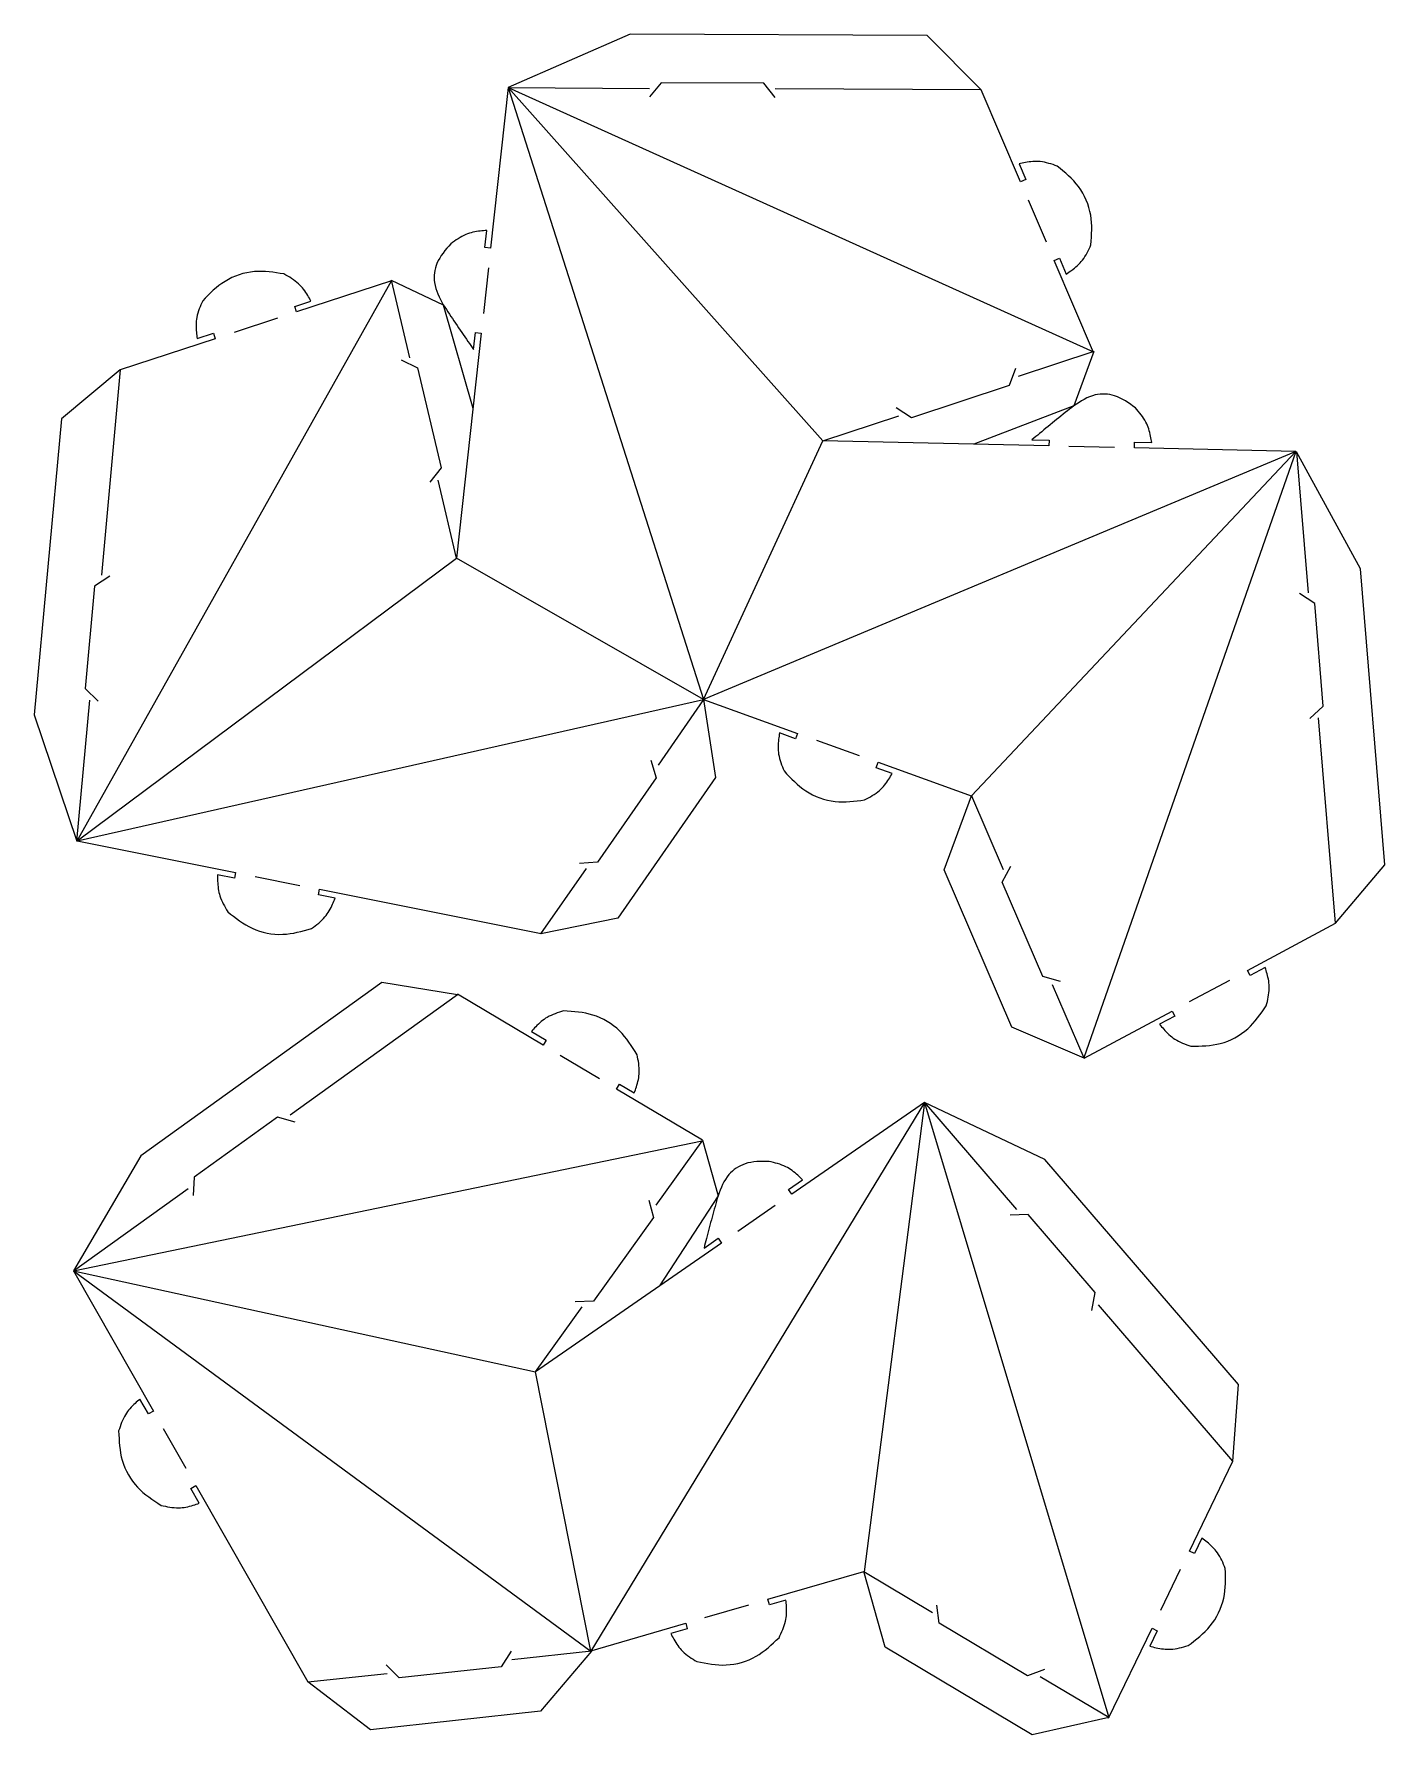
# Model space of a CAD drawing. Extents: x 6 to 210, y 3 to 260.
import ezdxf

# ---------------------------------------------------------------- set-up
doc = ezdxf.new("R2010")
doc.units = 0
doc.layers.get('0').update_dxf_attribs({"linetype": 'CONTINUOUS'})

msp = doc.modelspace()

# ---------------------------------------------------------------- linework, layer by layer
at = {"color": 5}
for p, q in [((96.344283, 259.766845), (77.909694, 251.667973)), ((141.210174, 259.5455), (96.344283, 259.766845)), ((149.359391, 251.315472), (141.210174, 259.5455)), ((100.992319, 252.416179), (99.257556, 250.269522)), ((116.509498, 252.339625), (100.992319, 252.416179)), ((118.222996, 250.175957), (116.509498, 252.339625)), ((77.909682, 251.66797), (75.242592, 227.442573)), ((155.306722, 237.45089), (149.359391, 251.315471)), ((155.079443, 240.167524), (156.098985, 237.790739)), ((156.098985, 237.790739), (155.306722, 237.45089)), ((74.385692, 227.536914), (74.668716, 230.107611)), ((75.242592, 227.442573), (74.385692, 227.536914)), ((160.404437, 225.566966), (161.196697, 225.906813)), ((166.351768, 211.702385), (160.404437, 225.566966)), ((161.196697, 225.906813), (162.216239, 223.530027)), ((60.255057, 222.523561), (45.924891, 217.807238)), ((60.235112, 222.60849), (68.107774, 218.885341)), ((45.655388, 218.626103), (48.111986, 219.434616)), ((45.924891, 217.807238), (45.655388, 218.626103)), ((68.107774, 218.885341), (72.583105, 203.286239)), ((33.641894, 213.764676), (19.311727, 209.048353)), ((30.915788, 213.775028), (33.372388, 214.583541)), ((33.372388, 214.583541), (33.641894, 213.764676)), ((73.82749, 214.589098), (70.090589, 180.646522)), ((72.687572, 212.112741), (72.970593, 214.683439)), ((72.970593, 214.683439), (73.82749, 214.589098)), ((166.400251, 211.809818), (163.377417, 203.64262)), ((19.311728, 209.048353), (10.402766, 201.647439)), ((61.735789, 210.563474), (64.228105, 209.377771)), ((64.228105, 209.377771), (67.776082, 194.27146)), ((154.531862, 209.26506), (153.567889, 206.678886)), ((153.567889, 206.678886), (138.828292, 201.82781)), ((138.828292, 201.82781), (136.516799, 203.335969)), ((163.377417, 203.64262), (148.227725, 197.824767)), ((10.402766, 201.647439), (6.271943, 156.971568)), ((159.596026, 197.570225), (125.456922, 198.334616)), ((157.029748, 198.489979), (159.61533, 198.432084)), ((159.61533, 198.432084), (159.596026, 197.570225)), ((172.523926, 197.280761), (172.54323, 198.142623)), ((172.54323, 198.142623), (175.128812, 198.084731)), ((196.88959, 196.735203), (172.523926, 197.280761)), ((206.675595, 179.037688), (197.000859, 196.696268)), ((67.776082, 194.27146), (66.072202, 192.100208)), ((17.733191, 177.931123), (15.428416, 176.412723)), ((210.365411, 134.323235), (206.675595, 179.037688)), ((15.428416, 176.412723), (13.999741, 160.961262)), ((199.758001, 173.766689), (197.468321, 175.307758)), ((201.03415, 158.301885), (199.758001, 173.766689)), ((13.999741, 160.961262), (15.987034, 159.046006)), ((107.425349, 159.279694), (109.233902, 147.527326)), ((107.425349, 159.279694), (121.621333, 154.173676)), ((6.271943, 156.971568), (12.733317, 137.901265)), ((199.028056, 156.406331), (201.03415, 158.301885)), ((121.32956, 153.362477), (118.895963, 154.237794)), ((121.621333, 154.173676), (121.32956, 153.362477)), ((99.478307, 150.104785), (100.264841, 147.45924)), ((133.497546, 148.985893), (133.789318, 149.79709)), ((135.931142, 148.110575), (133.497546, 148.985893)), ((133.789318, 149.79709), (147.985302, 144.691075)), ((100.264841, 147.45924), (91.412723, 134.714488)), ((109.233902, 147.527326), (94.480374, 126.286071)), ((143.775199, 133.569425), (147.903209, 144.720595)), ((12.816186, 137.928531), (36.716945, 133.160208)), ((91.412723, 134.714488), (88.65905, 134.527866)), ((153.970626, 109.801575), (143.775199, 133.569425)), ((152.548508, 131.70456), (153.849468, 134.138701)), ((202.876952, 125.487732), (210.365411, 134.323235)), ((36.54828, 132.314789), (34.012031, 132.820785)), ((36.716945, 133.160208), (36.54828, 132.314789)), ((158.665765, 117.443848), (152.548508, 131.70456)), ((49.22951, 129.784822), (49.398177, 130.630236)), ((51.765759, 129.278826), (49.22951, 129.784822)), ((49.398177, 130.630236), (82.885895, 123.949265)), ((94.480374, 126.286071), (82.836134, 123.877603)), ((189.583475, 118.354656), (202.876952, 125.487735)), ((189.991077, 117.595026), (189.583475, 118.354656)), ((192.269959, 118.817842), (189.991077, 117.595026)), ((58.822028, 116.564802), (22.386488, 90.383733)), ((70.251791, 114.692994), (58.822028, 116.564802)), ((161.326113, 116.708944), (158.665765, 117.443848)), ((83.186366, 107.083448), (70.227887, 114.808418)), ((164.895586, 105.107509), (178.189063, 112.240588)), ((178.596668, 111.480961), (176.317786, 110.258146)), ((178.189063, 112.240588), (178.596668, 111.480961)), ((81.40634, 109.148214), (83.627793, 107.823934)), ((164.895586, 105.107509), (153.970626, 109.801575)), ((83.627793, 107.823934), (83.186366, 107.083448)), ((94.293636, 100.462046), (94.735063, 101.20253)), ((107.252115, 92.737076), (94.293636, 100.462046)), ((94.735063, 101.20253), (96.956516, 99.87825)), ((140.780942, 98.452186), (120.743703, 84.578026)), ((158.984738, 89.847076), (140.780945, 98.452178)), ((43.067921, 96.221347), (30.466436, 87.166444)), ((45.725709, 95.477243), (43.067921, 96.221347)), ((107.252129, 92.737079), (109.604548, 84.352167)), ((22.386488, 90.383733), (12.227565, 72.999194)), ((188.241748, 55.832014), (158.984738, 89.847076)), ((30.466436, 87.166444), (30.323897, 84.410138)), ((120.252947, 85.286782), (122.379215, 86.759048)), ((120.743703, 84.578026), (120.252947, 85.286782)), ((99.143354, 83.704791), (99.882771, 81.045693)), ((109.604548, 84.352167), (100.763592, 70.743417)), ((99.882771, 81.045693), (90.805646, 68.460202)), ((156.483905, 81.517467), (153.725666, 81.419237)), ((166.602644, 69.753122), (156.483905, 81.517467)), ((110.112375, 77.216694), (82.037894, 57.777394)), ((107.495351, 76.453182), (109.621619, 77.92545)), ((109.621619, 77.92545), (110.112375, 77.216694)), ((12.227563, 72.999185), (24.302567, 51.828982)), ((166.093013, 67.040593), (166.602644, 69.753122)), ((90.805646, 68.460202), (88.049094, 68.322526)), ((187.373232, 44.282608), (188.241748, 55.832014)), ((23.553736, 51.401867), (22.272388, 53.648359)), ((24.302567, 51.828982), (23.553736, 51.401867)), ((180.807064, 30.700162), (187.373232, 44.282606)), ((29.960477, 40.169411), (30.709306, 40.596526)), ((31.241822, 37.92292), (29.960477, 40.169411)), ((30.709306, 40.596526), (47.627783, 10.934632)), ((182.708832, 32.653371), (181.583203, 30.324953)), ((181.583203, 30.324953), (180.807064, 30.700162)), ((117.139144, 23.416697), (131.626491, 27.625514)), ((134.837782, 16.176642), (131.626491, 27.625514)), ((117.379648, 22.588849), (117.139144, 23.416697)), ((119.863193, 23.310362), (117.379648, 22.588849)), ((143.032816, 19.8222), (142.655414, 22.556264)), ((90.234073, 15.600327), (104.72142, 19.809141)), ((104.961924, 18.981293), (102.478377, 18.259783)), ((104.72142, 19.809141), (104.961924, 18.981293)), ((156.361539, 11.876515), (143.032816, 19.8222)), ((168.612752, 5.475622), (175.17892, 19.058066)), ((175.95506, 18.682857), (174.82943, 16.354436)), ((175.17892, 19.058066), (175.95506, 18.682857)), ((78.341384, 15.571622), (76.860053, 13.242846)), ((90.47951, 15.589408), (82.793572, 6.516624)), ((157.052318, 2.933835), (134.837782, 16.176642)), ((61.433431, 11.567126), (59.486622, 13.523522)), ((76.860053, 13.242846), (61.433431, 11.567126)), ((158.946074, 12.844873), (156.361539, 11.876515)), ((57.082535, 3.723759), (47.627783, 10.934632)), ((82.793572, 6.516624), (57.082535, 3.723759)), ((168.650717, 5.55417), (157.052318, 2.933835))]:
    msp.add_line(p, q, dxfattribs=at)
at = {"color": 7}
for p, q in [((77.909685, 251.667969), (166.317377, 211.782558)), ((77.909688, 251.66797), (107.425343, 159.279703)), ((77.909688, 251.66797), (125.456919, 198.334627)), ((12.816184, 137.928531), (60.255057, 222.523561)), ((107.425343, 159.279703), (125.456919, 198.334627)), ((196.889593, 196.7352), (107.425349, 159.279694)), ((196.889593, 196.7352), (147.903209, 144.720595)), ((196.88959, 196.735203), (164.861192, 105.187688)), ((12.816185, 137.928533), (70.090594, 180.646522)), ((107.425343, 159.279706), (70.090594, 180.646522)), ((12.816185, 137.928533), (107.425343, 159.279706)), ((140.780942, 98.452181), (90.392786, 15.57999)), ((140.780942, 98.452181), (131.701433, 27.580836)), ((140.780937, 98.452184), (168.65072, 5.554167)), ((12.227568, 72.999179), (107.201087, 92.666318)), ((12.227567, 72.999182), (90.392786, 15.579985)), ((12.227567, 72.999182), (82.037891, 57.777377)), ((90.392786, 15.579985), (82.037891, 57.777377))]:
    msp.add_line(p, q, dxfattribs=at)
at = {"color": 1}
for p, q in [((77.909688, 251.667971), (99.263934, 251.562621)), ((149.359391, 251.315472), (118.229377, 251.469053)), ((159.21497, 228.339881), (156.49619, 234.677974)), ((74.912403, 224.443428), (74.157682, 217.588242)), ((60.235112, 222.60849), (62.994647, 210.859139)), ((43.058859, 216.863972), (36.507925, 214.707938)), ((166.400251, 211.809818), (154.936119, 208.036761)), ((19.311728, 209.048353), (16.445571, 178.050182)), ((125.456922, 198.33461), (136.921054, 202.10767)), ((169.507416, 197.348303), (162.612538, 197.502684)), ((197.000856, 196.696271), (198.757052, 175.414105)), ((70.090594, 180.646522), (67.331059, 192.395873)), ((107.425349, 159.279694), (100.540368, 149.36711)), ((12.733318, 137.901259), (14.699413, 159.165061)), ((202.876952, 125.487732), (200.31679, 156.512675)), ((124.460531, 153.152472), (130.950121, 150.818294)), ((147.903209, 144.720595), (152.661075, 133.628932)), ((82.836134, 123.877603), (89.721114, 133.790188)), ((39.675901, 132.569881), (46.439221, 131.220563)), ((164.895586, 105.107509), (160.137721, 116.199172)), ((180.84776, 113.667204), (186.924778, 116.928039)), ((70.251791, 114.692994), (44.971137, 96.527366)), ((91.701939, 102.007041), (85.778063, 105.538453)), ((140.780942, 98.452181), (154.706026, 82.262466)), ((107.252129, 92.737079), (100.192146, 82.948365)), ((12.227563, 72.999191), (29.56932, 85.460261)), ((118.26306, 82.86038), (112.593021, 78.934338)), ((82.037899, 57.777386), (89.097883, 67.5661)), ((187.373232, 44.282608), (167.073377, 67.88382)), ((25.797474, 49.208078), (29.2144, 43.217434)), ((131.626491, 27.625514), (141.993276, 21.445536)), ((176.492154, 21.774556), (179.49383, 27.983671)), ((107.618888, 20.650906), (114.241676, 22.574936)), ((90.47951, 15.589408), (78.481027, 14.286072)), ((47.627783, 10.934632), (59.626266, 12.237968)), ((168.650717, 5.55417), (158.283933, 11.734145))]:
    msp.add_line(p, q, dxfattribs=at)
at = {"color": 5}
for points, knots in [([(160.852556, 239.829823), (160.002743, 240.118292), (158.437408, 240.649645), (156.441817, 240.474526), (155.396608, 240.238995), (155.079443, 240.167524)], [0, 0, 0, 0, 2.663133, 4.905431, 5.882262, 5.882262, 5.882262, 5.882262]), ([(165.950268, 227.945899), (166.054607, 229.443408), (166.268624, 232.515028), (164.382701, 236.911542), (162.009543, 238.873371), (160.852556, 239.829823)], [0, 0, 0, 0, 4.465116, 9.15864, 13.623757, 13.623757, 13.623757, 13.623757]), ([(74.668716, 230.107611), (74.344486, 230.083599), (73.275992, 230.004467), (71.315924, 229.590714), (69.97324, 228.626448), (69.244303, 228.102953)], [0, 0, 0, 0, 0.976833, 3.219132, 5.882265, 5.882265, 5.882265, 5.882265]), ([(69.244303, 228.102953), (68.428989, 227.18181), (66.952954, 225.514185), (66.4623, 221.921839), (67.523679, 219.963211), (68.107774, 218.885344)], [0, 0, 0, 0, 3.627078, 6.566414, 10.163547, 10.163547, 10.163547, 10.163547]), ([(162.216239, 223.530027), (162.486611, 223.710585), (163.377614, 224.305609), (164.879828, 225.630903), (165.573615, 227.131327), (165.950268, 227.945899)], [0, 0, 0, 0, 0.976832, 3.219131, 5.882264, 5.882264, 5.882264, 5.882264]), ([(44.038362, 223.539304), (42.555645, 223.773763), (39.514366, 224.254675), (34.970212, 222.75911), (32.809013, 220.565966), (31.755362, 219.496742)], [0, 0, 0, 0, 4.465117, 9.158642, 13.62376, 13.62376, 13.62376, 13.62376]), ([(48.111986, 219.434616), (47.95568, 219.719695), (47.440576, 220.659167), (46.251253, 222.271172), (44.817007, 223.093089), (44.038362, 223.539304)], [0, 0, 0, 0, 0.976832, 3.21913, 5.882262, 5.882262, 5.882262, 5.882262]), ([(31.755362, 219.496742), (31.393925, 218.675305), (30.728167, 217.162236), (30.728693, 215.158976), (30.872232, 214.097215), (30.915788, 213.775028)], [0, 0, 0, 0, 2.663132, 4.905431, 5.882264, 5.882264, 5.882264, 5.882264]), ([(68.107774, 218.885344), (68.718955, 217.952351), (69.937205, 216.092643), (71.482681, 213.847639), (72.40109, 212.525242), (72.687572, 212.112741)], [0, 0, 0, 0, 3.345959, 6.669411, 8.176091, 8.176091, 8.176091, 8.176091]), ([(172.659015, 203.313781), (171.670317, 204.045711), (169.880393, 205.370787), (166.258952, 205.54648), (164.400282, 204.318433), (163.377423, 203.642618)], [0, 0, 0, 0, 3.62708, 6.566416, 10.163551, 10.163551, 10.163551, 10.163551]), ([(163.377423, 203.642618), (162.501249, 202.952448), (160.754794, 201.57675), (158.653031, 199.841491), (157.41571, 198.811323), (157.029748, 198.489979)], [0, 0, 0, 0, 3.345958, 6.669409, 8.176089, 8.176089, 8.176089, 8.176089]), ([(175.128812, 198.084731), (175.076632, 198.405634), (174.904676, 199.463164), (174.321667, 201.379711), (173.244048, 202.633244), (172.659015, 203.313781)], [0, 0, 0, 0, 0.976832, 3.21913, 5.882261, 5.882261, 5.882261, 5.882261]), ([(118.895963, 154.237794), (118.843622, 153.916918), (118.671132, 152.859474), (118.615882, 150.856976), (119.240061, 149.326287), (119.578924, 148.495283)], [0, 0, 0, 0, 0.976832, 3.21913, 5.882262, 5.882262, 5.882262, 5.882262]), ([(119.578924, 148.495283), (120.602974, 147.397675), (122.703457, 145.146313), (127.205062, 143.527174), (130.258345, 143.924828), (131.746913, 144.118697)], [0, 0, 0, 0, 4.465119, 9.158644, 13.623762, 13.623762, 13.623762, 13.623762]), ([(131.746913, 144.118697), (132.537456, 144.543475), (133.993618, 145.325907), (135.226533, 146.904822), (135.767107, 147.829872), (135.931142, 148.110575)], [0, 0, 0, 0, 2.663132, 4.90543, 5.882261, 5.882261, 5.882261, 5.882261]), ([(34.012031, 132.820785), (34.007693, 132.495697), (33.993399, 131.424373), (34.234747, 129.435704), (35.078321, 128.014087), (35.536293, 127.242299)], [0, 0, 0, 0, 0.976832, 3.21913, 5.882263, 5.882263, 5.882263, 5.882263]), ([(48.217526, 124.712329), (48.936599, 125.249291), (50.261116, 126.238362), (51.24711, 127.982169), (51.645016, 128.976961), (51.765759, 129.278826)], [0, 0, 0, 0, 2.663131, 4.905428, 5.88226, 5.88226, 5.88226, 5.88226]), ([(35.536293, 127.242299), (36.711331, 126.308112), (39.121513, 124.391949), (43.812995, 123.455974), (46.773963, 124.300565), (48.217526, 124.712329)], [0, 0, 0, 0, 4.465117, 9.158641, 13.623761, 13.623761, 13.623761, 13.623761]), ([(192.436705, 113.037264), (192.65001, 113.908984), (193.042914, 115.514673), (192.694533, 117.487408), (192.368801, 118.508113), (192.269959, 118.817842)], [0, 0, 0, 0, 2.663132, 4.90543, 5.882262, 5.882262, 5.882262, 5.882262]), ([(181.042296, 106.923197), (182.5432, 106.94977), (185.621785, 107.004276), (189.837201, 109.266206), (191.584731, 111.801319), (192.436705, 113.037264)], [0, 0, 0, 0, 4.465117, 9.158642, 13.62376, 13.62376, 13.62376, 13.62376]), ([(86.276355, 112.26684), (85.419202, 112.000977), (83.840345, 111.511262), (82.3284, 110.19708), (81.620998, 109.392393), (81.40634, 109.148214)], [0, 0, 0, 0, 2.663132, 4.905431, 5.882262, 5.882262, 5.882262, 5.882262]), ([(97.383623, 105.645438), (96.588219, 106.918526), (94.956724, 109.529826), (90.847537, 111.979444), (87.774537, 112.172648), (86.276355, 112.26684)], [0, 0, 0, 0, 4.465118, 9.158642, 13.62376, 13.62376, 13.62376, 13.62376]), ([(176.317786, 110.258146), (176.521221, 110.00454), (177.191636, 109.168787), (178.642814, 107.787797), (180.197996, 107.227421), (181.042296, 106.923197)], [0, 0, 0, 0, 0.976832, 3.21913, 5.882263, 5.882263, 5.882263, 5.882263]), ([(96.956516, 99.87825), (97.069217, 100.183209), (97.440621, 101.188196), (97.877558, 103.143224), (97.557423, 104.76499), (97.383623, 105.645438)], [0, 0, 0, 0, 0.976831, 3.219129, 5.882263, 5.882263, 5.882263, 5.882263]), ([(117.308416, 89.539312), (116.078329, 89.550698), (113.851397, 89.571309), (110.817701, 87.585766), (110.035182, 85.500002), (109.604548, 84.35217)], [0, 0, 0, 0, 3.627078, 6.566414, 10.163547, 10.163547, 10.163547, 10.163547]), ([(122.379215, 86.759048), (122.14845, 86.988066), (121.38797, 87.742791), (119.790165, 88.951125), (118.181663, 89.332348), (117.308416, 89.539312)], [0, 0, 0, 0, 0.976832, 3.21913, 5.882263, 5.882263, 5.882263, 5.882263]), ([(109.604548, 84.35217), (109.301045, 83.278902), (108.696081, 81.139586), (108.014855, 78.500558), (107.618872, 76.939979), (107.495351, 76.453182)], [0, 0, 0, 0, 3.34596, 6.669412, 8.176093, 8.176093, 8.176093, 8.176093]), ([(22.272388, 53.648359), (22.024129, 53.438433), (21.205997, 52.746624), (19.863003, 51.260213), (19.343041, 49.691057), (19.060756, 48.839171)], [0, 0, 0, 0, 0.976832, 3.21913, 5.882262, 5.882262, 5.882262, 5.882262]), ([(19.060756, 48.839171), (19.126141, 47.339456), (19.260257, 44.26331), (21.63046, 40.107809), (24.209926, 38.426436), (25.467494, 37.606715)], [0, 0, 0, 0, 4.465117, 9.158642, 13.62376, 13.62376, 13.62376, 13.62376]), ([(25.467494, 37.606715), (26.34444, 37.416029), (27.959753, 37.064788), (29.922816, 37.464077), (30.934754, 37.8161), (31.241822, 37.92292)], [0, 0, 0, 0, 2.663132, 4.905429, 5.88226, 5.88226, 5.88226, 5.88226]), ([(186.240042, 28.073694), (185.900485, 28.904414), (185.275028, 30.434582), (183.834071, 31.826235), (182.970791, 32.460811), (182.708832, 32.653371)], [0, 0, 0, 0, 2.663132, 4.905431, 5.882263, 5.882263, 5.882263, 5.882263]), ([(180.611899, 16.431599), (181.810818, 17.334933), (184.269985, 19.187811), (186.352143, 23.494859), (186.276782, 26.573005), (186.240042, 28.073694)], [0, 0, 0, 0, 4.465118, 9.158643, 13.62376, 13.62376, 13.62376, 13.62376]), ([(118.82267, 17.621761), (119.212808, 18.429961), (119.931432, 19.918648), (120.001442, 21.920684), (119.895378, 22.986841), (119.863193, 23.310362)], [0, 0, 0, 0, 2.663132, 4.90543, 5.882262, 5.882262, 5.882262, 5.882262]), ([(102.478377, 18.259783), (102.624548, 17.969377), (103.106253, 17.01235), (104.238079, 15.359468), (105.642496, 14.487559), (106.404946, 14.014204)], [0, 0, 0, 0, 0.976832, 3.219131, 5.882263, 5.882263, 5.882263, 5.882263]), ([(106.404946, 14.014204), (107.878488, 13.727682), (110.900948, 13.139981), (115.494944, 14.474614), (117.732025, 16.590299), (118.82267, 17.621761)], [0, 0, 0, 0, 4.465117, 9.158641, 13.623759, 13.623759, 13.623759, 13.623759]), ([(174.82943, 16.354436), (175.143052, 16.268743), (176.176585, 15.986343), (178.162256, 15.72146), (179.749948, 16.181724), (180.611899, 16.431599)], [0, 0, 0, 0, 0.976832, 3.21913, 5.882263, 5.882263, 5.882263, 5.882263])]:
    msp.add_open_spline(points, degree=3, knots=knots, dxfattribs=at)

doc.saveas('drawing.dxf')
